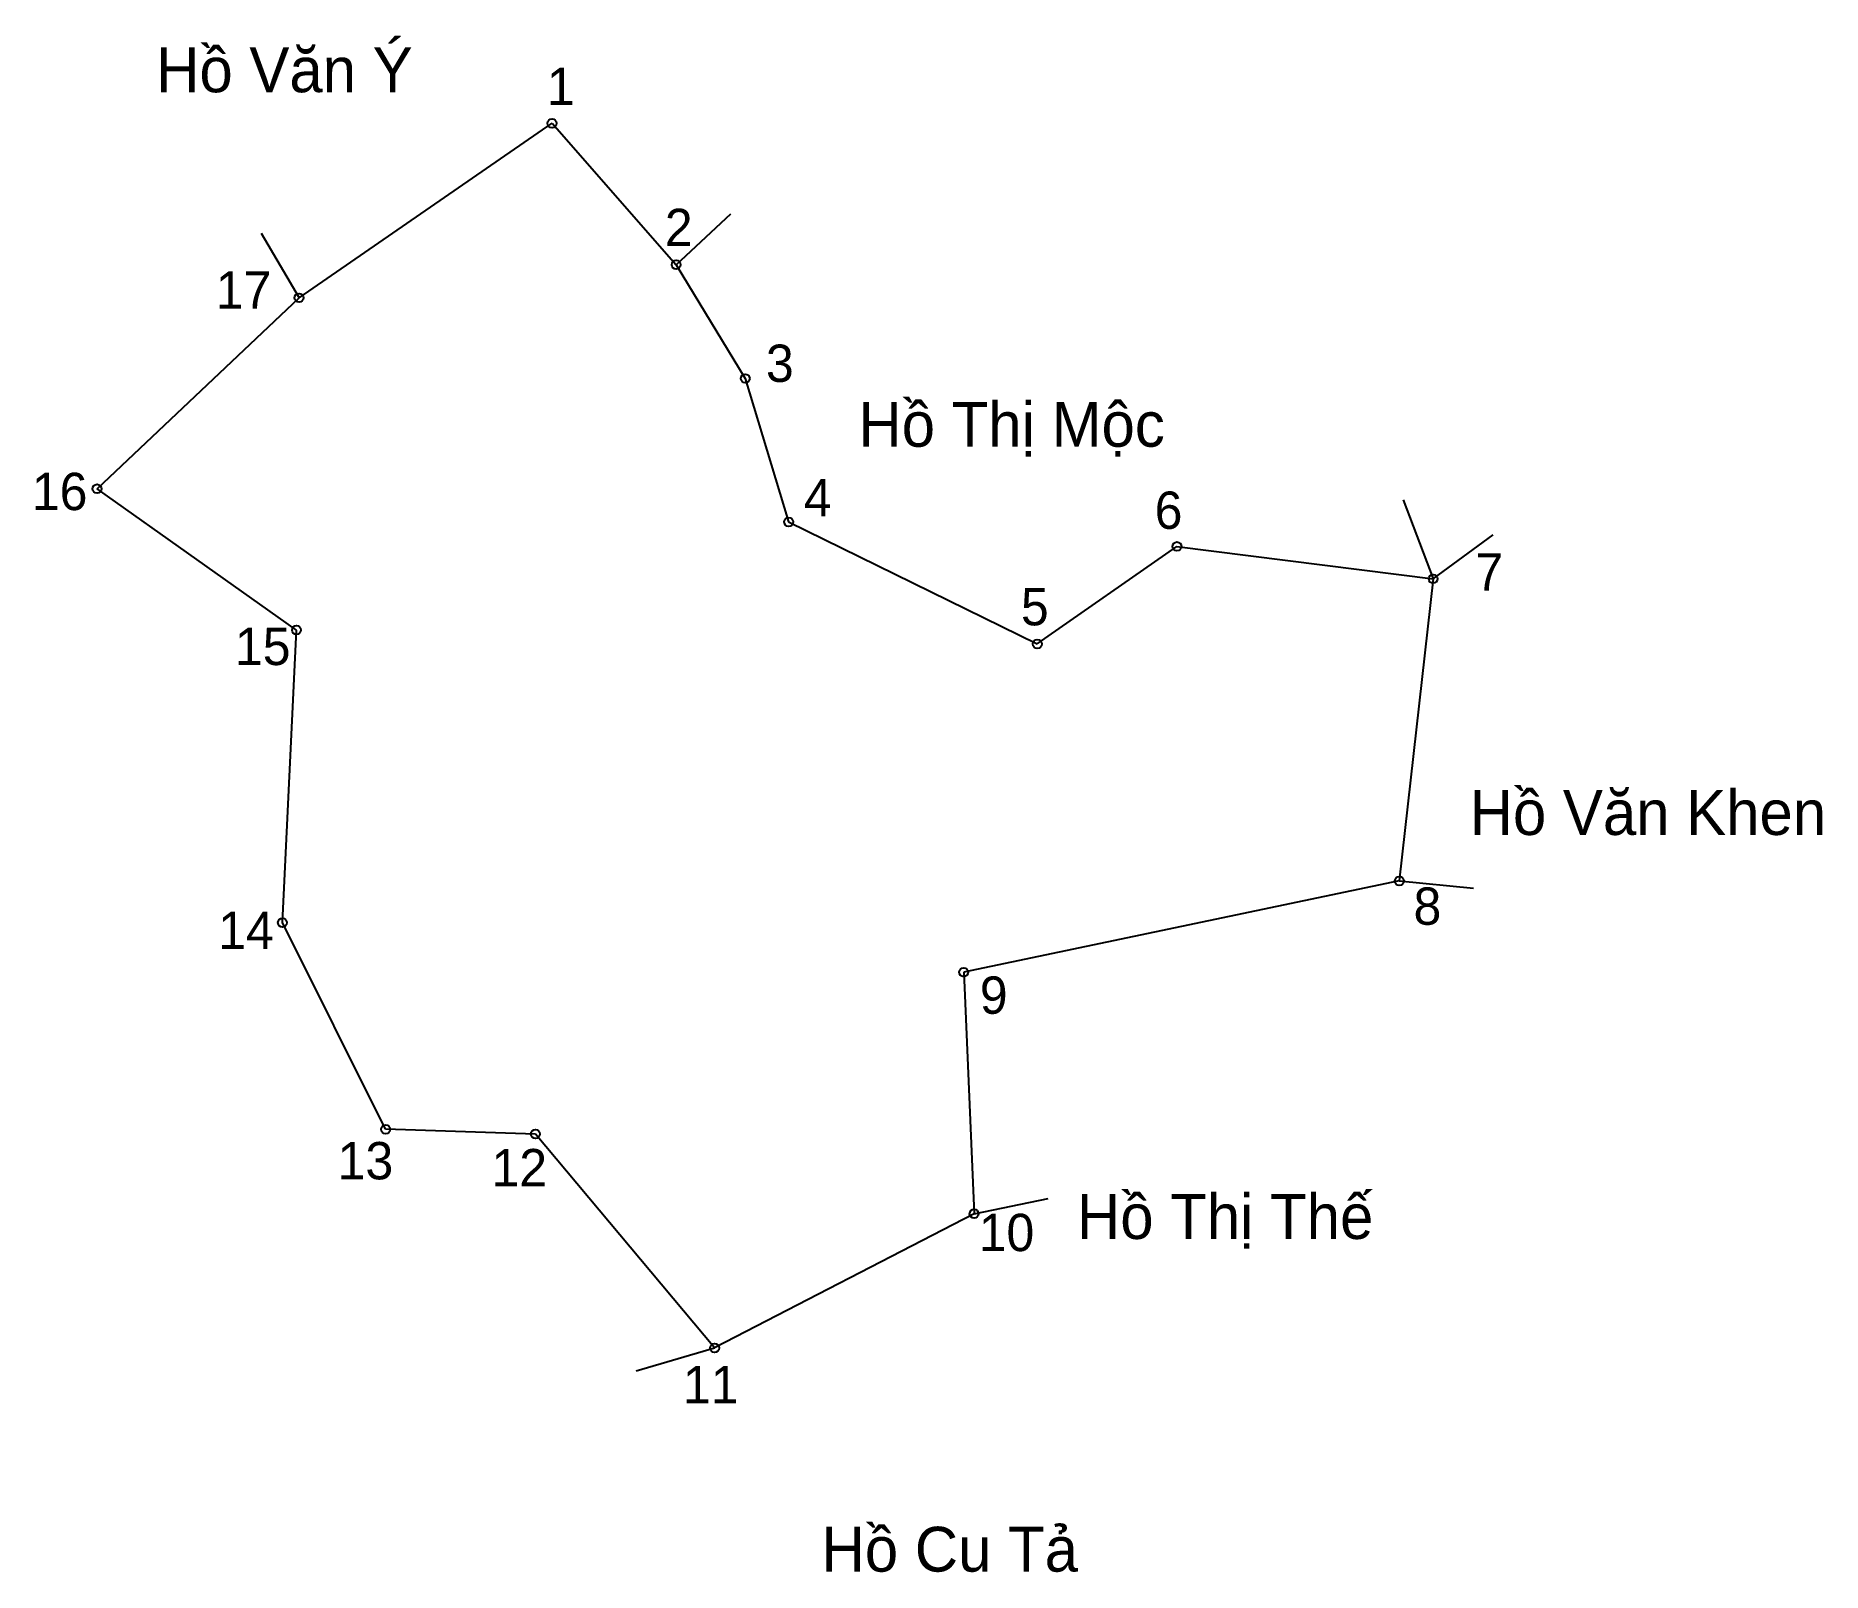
# Model space of a CAD drawing. Extents: x 546956 to 547283, y 1825972 to 1826254.
import ezdxf

# ---------------------------------------------------------------- set-up
doc = ezdxf.new("R2010")
doc.units = 0
for name, color, linetype in [('CanhThua', 7, 'Continuous'), ('MocDinhThua', 7, 'Continuous'), ('RauThua', 7, 'Continuous'), ('SoHieuDinhThua', 7, 'Continuous'), ('TenChuLanCan', 7, 'Continuous')]:
    doc.layers.add(name, color=color, linetype=linetype)

msp = doc.modelspace()

# ---------------------------------------------------------------- linework, layer by layer
at = {"layer": 'CanhThua'}
for p, q in [((547003.98, 1826206.11), (547050.4, 1826238.13)), ((547050.4, 1826238.13), (547073.17, 1826212.19)), ((547073.17, 1826212.19), (547085.84, 1826191.31)), ((546966.9, 1826171.07), (547003.98, 1826206.11)), ((547085.84, 1826191.31), (547093.81, 1826165)), ((547003.5, 1826145.16), (546966.9, 1826171.07)), ((547093.81, 1826165), (547139.44, 1826142.61)), ((547139.44, 1826142.61), (547165.07, 1826160.49)), ((547165.07, 1826160.49), (547212.08, 1826154.55)), ((547212.08, 1826154.55), (547205.86, 1826099.12)), ((547000.93, 1826091.48), (547003.5, 1826145.16)), ((547205.86, 1826099.12), (547125.94, 1826082.38)), ((547019.86, 1826053.56), (547000.93, 1826091.48)), ((547125.94, 1826082.38), (547127.85, 1826038.06)), ((547047.35, 1826052.68), (547019.86, 1826053.56)), ((547080.22, 1826013.43), (547047.35, 1826052.68)), ((547127.85, 1826038.06), (547080.22, 1826013.43))]:
    msp.add_line(p, q, dxfattribs=at)
at = {"layer": 'MocDinhThua'}
for centre in [(547050.4, 1826238.13), (547073.17, 1826212.19), (547003.98, 1826206.11), (547085.84, 1826191.31), (546966.9, 1826171.07), (547093.81, 1826165), (547165.07, 1826160.49), (547212.08, 1826154.55), (547003.5, 1826145.16), (547139.44, 1826142.61), (547205.86, 1826099.12), (547000.93, 1826091.48), (547125.94, 1826082.38), (547019.86, 1826053.56), (547047.35, 1826052.68), (547127.85, 1826038.06), (547080.22, 1826013.43)]:
    msp.add_circle(centre, 0.822, dxfattribs=at)
at = {"layer": 'RauThua'}
for p, q in [((547073.17, 1826212.19), (547083.19, 1826221.54)), ((546997.03, 1826217.97), (547003.98, 1826206.11)), ((546997.03, 1826217.97), (547003.98, 1826206.11)), ((547206.58, 1826169.06), (547212.08, 1826154.55)), ((547212.08, 1826154.55), (547223.11, 1826162.63)), ((547205.86, 1826099.12), (547219.5, 1826097.79)), ((547127.85, 1826038.06), (547141.45, 1826040.86)), ((547065.85, 1826009.25), (547080.22, 1826013.43))]:
    msp.add_line(p, q, dxfattribs=at)

# ---------------------------------------------------------------- texts
at = {"layer": 'SoHieuDinhThua'}
for s, height, p in [('1', 6.85, (547049.46, 1826241.5)), ('2', 6.85, (547071.1, 1826215.6)), ('17', 6.853, (546988.7, 1826204.14)), ('3', 6.85, (547089.65, 1826190.68)), ('16', 6.853, (546954.95, 1826167.16)), ('4', 6.85, (547096.6, 1826166.01)), ('6', 6.85, (547160.98, 1826163.72)), ('7', 6.85, (547219.84, 1826152.41)), ('5', 6.85, (547136.44, 1826146.02)), ('15', 6.853, (546992.21, 1826138.73)), ('8', 6.85, (547208.48, 1826091.08)), ('14', 6.853, (546989.13, 1826086.65)), ('9', 6.85, (547128.9, 1826074.75)), ('13', 6.853, (547011.06, 1826044.37)), ('12', 6.853, (547039.29, 1826043.09)), ('10', 6.853, (547128.69, 1826031.2)), ('11', 6.853, (547074.43, 1826003.29))]:
    msp.add_text(s, height=height, dxfattribs=at).set_placement(p)
at = {"layer": 'TenChuLanCan'}
for s, height, p in [('Hồ Văn Ý', 8.223, (546977.75, 1826243.83)), ('Hồ Thị Mộc', 8.223, (547106.62, 1826178.79)), ('Hồ Văn Khen', 8.2232, (547218.78, 1826107.56)), ('Hồ Thị Thế', 8.223, (547146.72, 1826033.44)), ('Hồ Cu Tả', 8.223, (547099.85, 1825972.4))]:
    msp.add_text(s, height=height, dxfattribs=at).set_placement(p)

doc.saveas('drawing.dxf')
